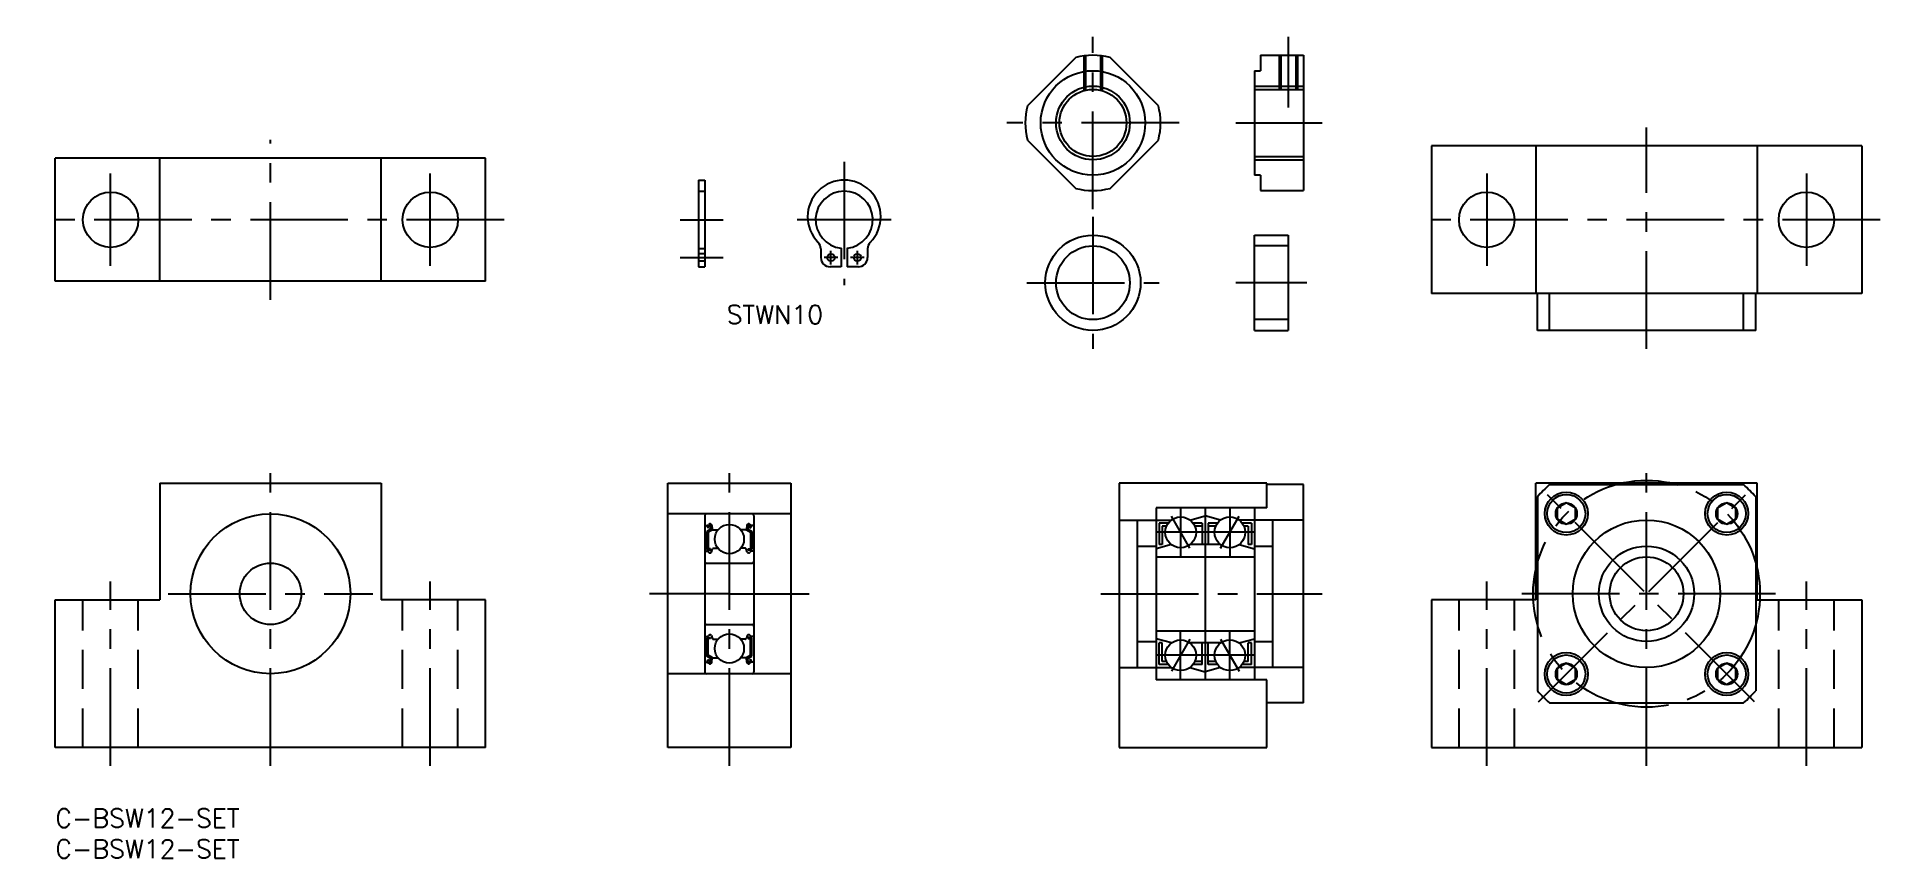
# Model space of a CAD drawing. Extents: x -3 to 297, y -8 to 126.
import ezdxf

# ---------------------------------------------------------------- set-up
doc = ezdxf.new("R2010")
doc.units = 0
doc.header["$LTSCALE"] = 0.5
doc.linetypes.add('CENTER', pattern=[50.8, 31.75, -6.35, 6.35, -6.35])
doc.linetypes.add('DASHED', pattern=[19.05, 12.7, -6.35])
for name, color, linetype in [('MSM_CENTER', 1, 'CENTER'), ('MSM_CONTINUOUS', 7, 'CONTINUOUS'), ('MSM_DASHED', 4, 'DASHED'), ('MSM_NARROW', 5, 'CONTINUOUS'), ('MSM_PART_NUMBER', 7, 'CONTINUOUS')]:
    doc.layers.add(name, color=color, linetype=linetype)
doc.styles.get("Standard").update_dxf_attribs({"font": 'txt.shx', "height": 3, "bigfont": 'bigfont.shx'})

# ---------------------------------------------------------------- blocks, each defined once
blk = doc.blocks.new('*U2')
at = {"layer": 'MSM_PART_NUMBER'}
blk.add_text('C-BSW12-SET', height=3, dxfattribs=at).set_placement((0, -3))
blk = doc.blocks.new('*U3')
at = {"layer": 'MSM_PART_NUMBER'}
blk.add_text('C-BSW12-SET', height=3, dxfattribs=at).set_placement((0, -8))
blk = doc.blocks.new('*U5')
at = {"layer": 'MSM_PART_NUMBER'}
blk.add_text('STWN10', height=3, dxfattribs=at).set_placement((109.2, 78.92))

msp = doc.modelspace()

# ---------------------------------------------------------------- linework, layer by layer
at = {"layer": 'MSM_CENTER'}
for p, q in [((168.78, 97.59), (168.78, 125.59)), ((200.55, 125.59), (200.55, 114.09)), ((182.78, 111.59), (154.78, 111.59)), ((192.05, 111.59), (206.05, 111.59)), ((35, 82.84), (35, 108.84)), ((258.83, 74.84), (258.83, 110.84)), ((9, 88.34), (9, 103.34)), ((61, 88.34), (61, 103.34)), ((232.83, 103.34), (232.83, 88.34)), ((284.83, 103.34), (284.83, 88.34)), ((168.78, 96.34), (168.78, 74.84)), ((73, 95.84), (-3, 95.84)), ((296.83, 95.84), (220.83, 95.84)), ((126.17, 88.59), (126.17, 90.79)), ((130.47, 88.59), (130.47, 90.79)), ((127.27, 89.69), (125.07, 89.69)), ((131.57, 89.69), (129.37, 89.69)), ((158.03, 85.59), (179.53, 85.59)), ((203.55, 85.59), (192.05, 85.59)), ((258.83, 7), (258.83, 56)), ((241.26, 17.43), (276.39, 52.57)), ((276.39, 17.43), (241.26, 52.57)), ((183.05, 49), (183.05, 41)), ((191.05, 49), (191.05, 41)), ((195.05, 45), (179.05, 45)), ((184.55, 42.4), (181.55, 47.6)), ((189.55, 42.4), (192.55, 47.6)), ((232.83, 7), (232.83, 37)), ((284.83, 7), (284.83, 37)), ((170.05, 35), (206.05, 35)), ((279.83, 35), (237.83, 35)), ((184.55, 27.6), (181.55, 22.4)), ((183.05, 21), (183.05, 29)), ((189.55, 27.6), (192.55, 22.4)), ((191.05, 21), (191.05, 29)), ((195.05, 25), (179.05, 25))]:
    msp.add_line(p, q, dxfattribs=at)
at = {"layer": 'MSM_CENTER', "color": 1, "linetype": 'CENTER'}
for p, q in [((128.32, 105.29), (128.32, 85.19)), ((101.64, 95.84), (108.64, 95.84)), ((135.97, 95.84), (120.67, 95.84)), ((101.64, 89.69), (108.64, 89.69)), ((35, 7), (35, 56)), ((109.64, 7), (109.64, 56)), ((9, 7), (9, 37)), ((61, 7), (61, 37)), ((18.35, 35), (51.65, 35)), ((109.64, 35), (96.64, 35)), ((109.64, 35), (122.64, 35))]:
    msp.add_line(p, q, dxfattribs=at)
at = {"layer": 'MSM_CENTER'}
msp.add_circle((258.83, 35), 18.45, dxfattribs=at)
at = {"layer": 'MSM_CONTINUOUS'}
for p, q in [((165.99, 122.23), (158.15, 114.39)), ((179.42, 114.39), (171.58, 122.23)), ((195.05, 120.09), (195.05, 103.09)), ((195.05, 120.09), (196.05, 120.09)), ((196.05, 122.59), (196.05, 120.09)), ((196.05, 122.59), (203.05, 122.59)), ((199.32, 122.59), (199.32, 117.05)), ((201.78, 122.59), (201.78, 117.05)), ((203.05, 122.59), (203.05, 100.59)), ((195.05, 117.05), (203.05, 117.05)), ((158.15, 108.79), (165.99, 100.95)), ((171.58, 100.95), (179.42, 108.79)), ((0, 85.84), (0, 105.84)), ((70, 105.84), (0, 105.84)), ((17, 85.84), (17, 105.84)), ((53, 85.84), (53, 105.84)), ((70, 85.84), (70, 105.84)), ((195.05, 106.13), (203.05, 106.13)), ((223.83, 107.84), (223.83, 83.84)), ((293.83, 107.84), (223.83, 107.84)), ((240.83, 107.84), (240.83, 83.84)), ((276.83, 107.84), (276.83, 83.84)), ((293.83, 107.84), (293.83, 83.84)), ((104.64, 102.29), (104.64, 88.19)), ((104.64, 102.29), (105.64, 102.29)), ((105.64, 102.29), (105.64, 88.19)), ((196.05, 103.09), (195.05, 103.09)), ((196.05, 103.09), (196.05, 100.59)), ((196.05, 100.59), (203.05, 100.59)), ((195.05, 77.84), (195.05, 93.34)), ((195.05, 93.34), (200.55, 93.34)), ((200.55, 93.34), (200.55, 77.84)), ((124.52, 91.11), (124.52, 89.69)), ((127.82, 91.22), (127.82, 88.19)), ((128.82, 91.22), (128.82, 88.19)), ((132.12, 91.11), (132.12, 89.69)), ((200.55, 91.59), (195.05, 91.59)), ((104.64, 88.19), (105.64, 88.19)), ((127.82, 88.19), (126.02, 88.19)), ((130.62, 88.19), (128.82, 88.19)), ((70, 85.84), (0, 85.84)), ((293.83, 83.84), (223.83, 83.84)), ((241.08, 77.84), (241.08, 83.84)), ((243.05, 77.84), (243.05, 83.84)), ((274.61, 77.84), (274.61, 83.84)), ((276.58, 77.84), (276.58, 83.84)), ((200.55, 79.59), (195.05, 79.59)), ((195.05, 77.84), (200.55, 77.84)), ((276.58, 77.84), (241.08, 77.84)), ((17, 53), (17, 34)), ((17, 53), (53, 53)), ((53, 53), (53, 34)), ((99.64, 10), (99.64, 53)), ((99.64, 53), (119.64, 53)), ((119.64, 53), (119.64, 10)), ((173.05, 53), (173.05, 10)), ((197.05, 53), (173.05, 53)), ((197.05, 49), (197.05, 53)), ((203.05, 52.75), (197.05, 52.75)), ((203.05, 17.25), (203.05, 52.75)), ((240.83, 34), (240.83, 53)), ((276.83, 53), (240.83, 53)), ((243.05, 52.75), (274.61, 52.75)), ((276.83, 34), (276.83, 53)), ((119.64, 48), (99.64, 48)), ((197.05, 49), (179.05, 49)), ((179.05, 49), (179.05, 21)), ((187.05, 49), (187.05, 21)), ((195.05, 49), (195.05, 21)), ((241.08, 50.78), (241.08, 19.22)), ((245.78, 49.78), (244.28, 48.91)), ((244.28, 48.91), (244.28, 47.18)), ((247.28, 48.91), (245.78, 49.78)), ((247.28, 47.18), (247.28, 48.91)), ((271.87, 49.78), (270.37, 48.91)), ((270.37, 48.91), (270.37, 47.18)), ((273.37, 48.91), (271.87, 49.78)), ((273.37, 47.18), (273.37, 48.91)), ((276.58, 50.78), (276.58, 19.22)), ((105.64, 47.7), (105.64, 22.3)), ((105.74, 46.1), (106.1, 46.1)), ((106.62, 45.5), (105.97, 45.12)), ((105.97, 45.12), (105.97, 42.3)), ((106.08, 46.09), (106.25, 46.29)), ((106.24, 45.67), (106.1, 45.82)), ((106.82, 45.38), (106.17, 45.01)), ((106.17, 45.01), (106.17, 42.3)), ((106.24, 45.96), (106.41, 46.16)), ((106.38, 45.82), (106.24, 45.96)), ((106.24, 45.67), (106.38, 45.82)), ((106.58, 46.1), (106.62, 45.5)), ((106.78, 46.12), (106.84, 45.49)), ((106.82, 45.75), (106.82, 45.38)), ((106.94, 45.4), (107.79, 45.4)), ((112.33, 45.4), (111.49, 45.4)), ((112.49, 46.12), (112.43, 45.49)), ((112.45, 45.75), (112.45, 45.38)), ((112.45, 45.38), (113.1, 45.01)), ((112.69, 46.1), (112.65, 45.5)), ((112.65, 45.5), (113.3, 45.12)), ((113.03, 45.96), (112.86, 46.16)), ((112.89, 45.82), (113.03, 45.96)), ((113.03, 45.67), (112.89, 45.82)), ((113.19, 46.09), (113.02, 46.29)), ((113.03, 45.67), (113.18, 45.82)), ((113.1, 45.01), (113.1, 42.3)), ((113.54, 46.1), (113.18, 46.1)), ((113.3, 45.12), (113.3, 42.3)), ((113.64, 47.7), (113.64, 22.3)), ((173.05, 47), (181.55, 47)), ((176.05, 23), (176.05, 47)), ((179.55, 46.5), (179.55, 43)), ((181.05, 46.5), (179.55, 46.5)), ((180.05, 46), (180.05, 43)), ((180.76, 46), (180.05, 46)), ((184.55, 47), (187.05, 47.67)), ((186.55, 46.5), (185.05, 46.5)), ((186.55, 46), (185.34, 46)), ((186.55, 46.5), (186.55, 43)), ((189.55, 47), (187.05, 47.67)), ((187.55, 46.5), (187.55, 43)), ((189.05, 46.5), (187.55, 46.5)), ((188.76, 46), (187.55, 46)), ((203.05, 47), (192.55, 47)), ((194.55, 46.5), (193.05, 46.5)), ((194.05, 46), (193.34, 46)), ((194.05, 46), (194.05, 43)), ((194.55, 46.5), (194.55, 43)), ((198.05, 23), (198.05, 47)), ((244.28, 47.18), (245.78, 46.31)), ((245.78, 46.31), (247.28, 47.18)), ((270.37, 47.18), (271.87, 46.31)), ((271.87, 46.31), (273.37, 47.18)), ((106.57, 42.3), (106.17, 42.3)), ((106.17, 42.1), (106.57, 42.1)), ((106.57, 42.1), (106.57, 42.3)), ((106.71, 41.78), (106.92, 42.33)), ((107.01, 42.4), (107.79, 42.4)), ((112.26, 42.4), (111.49, 42.4)), ((112.56, 41.78), (112.36, 42.33)), ((112.7, 42.3), (113.1, 42.3)), ((112.7, 42.1), (112.7, 42.3)), ((113.1, 42.1), (112.7, 42.1)), ((176.05, 42.75), (179.05, 42.75)), ((181.55, 43), (179.05, 42.33)), ((180.05, 43), (179.55, 43)), ((189.55, 43), (184.55, 43)), ((192.55, 43), (195.05, 42.33)), ((194.55, 43), (194.05, 43)), ((195.05, 42.75), (198.05, 42.75)), ((105.74, 41.95), (106.09, 41.95)), ((105.94, 40), (113.34, 40)), ((106.09, 41.95), (106.28, 41.72)), ((106.43, 41.65), (106.53, 41.65)), ((112.84, 41.65), (112.74, 41.65)), ((113.19, 41.95), (112.99, 41.72)), ((113.54, 41.95), (113.19, 41.95)), ((179.05, 41), (195.05, 41)), ((0, 10), (0, 34)), ((70, 10), (70, 34)), ((223.83, 34), (223.83, 10)), ((240.83, 34), (223.83, 34)), ((276.83, 34), (293.83, 34)), ((293.83, 34), (293.83, 10)), ((105.94, 30), (113.34, 30)), ((105.74, 28.05), (106.09, 28.05)), ((105.97, 24.88), (105.97, 27.7)), ((106.09, 28.05), (106.28, 28.28)), ((106.17, 27.9), (106.57, 27.9)), ((106.57, 27.7), (106.17, 27.7)), ((106.17, 24.99), (106.17, 27.7)), ((106.43, 28.35), (106.53, 28.35)), ((106.57, 27.9), (106.57, 27.7)), ((106.71, 28.22), (106.92, 27.67)), ((107.01, 27.6), (107.79, 27.6)), ((112.26, 27.6), (111.49, 27.6)), ((112.56, 28.22), (112.36, 27.67)), ((113.1, 27.9), (112.7, 27.9)), ((112.7, 27.9), (112.7, 27.7)), ((112.7, 27.7), (113.1, 27.7)), ((112.84, 28.35), (112.74, 28.35)), ((113.19, 28.05), (112.99, 28.28)), ((113.1, 24.99), (113.1, 27.7)), ((113.54, 28.05), (113.19, 28.05)), ((113.3, 24.88), (113.3, 27.7)), ((176.05, 27.25), (179.05, 27.25)), ((179.05, 29), (195.05, 29)), ((181.55, 27), (179.05, 27.67)), ((179.55, 23.5), (179.55, 27)), ((180.05, 27), (179.55, 27)), ((180.05, 24), (180.05, 27)), ((189.55, 27), (184.55, 27)), ((186.55, 23.5), (186.55, 27)), ((187.55, 23.5), (187.55, 27)), ((192.55, 27), (195.05, 27.67)), ((194.05, 24), (194.05, 27)), ((194.55, 27), (194.05, 27)), ((194.55, 23.5), (194.55, 27)), ((195.05, 27.25), (198.05, 27.25)), ((106.62, 24.5), (105.97, 24.88)), ((106.24, 24.33), (106.1, 24.18)), ((106.82, 24.62), (106.17, 24.99)), ((106.24, 24.33), (106.38, 24.18)), ((106.38, 24.18), (106.24, 24.04)), ((106.24, 24.04), (106.41, 23.84)), ((106.58, 23.9), (106.62, 24.5)), ((106.78, 23.88), (106.84, 24.51)), ((106.82, 24.25), (106.82, 24.62)), ((106.94, 24.6), (107.79, 24.6)), ((112.33, 24.6), (111.49, 24.6)), ((112.49, 23.88), (112.43, 24.51)), ((112.45, 24.62), (113.1, 24.99)), ((112.45, 24.25), (112.45, 24.62)), ((112.65, 24.5), (113.3, 24.88)), ((112.69, 23.9), (112.65, 24.5)), ((113.03, 24.04), (112.86, 23.84)), ((113.03, 24.33), (112.89, 24.18)), ((112.89, 24.18), (113.03, 24.04)), ((113.03, 24.33), (113.18, 24.18)), ((180.76, 24), (180.05, 24)), ((186.55, 24), (185.34, 24)), ((188.76, 24), (187.55, 24)), ((194.05, 24), (193.34, 24)), ((119.64, 22), (99.79, 22)), ((105.74, 23.9), (106.1, 23.9)), ((106.08, 23.91), (106.25, 23.71)), ((113.19, 23.91), (113.02, 23.71)), ((113.54, 23.9), (113.18, 23.9)), ((173.05, 23), (181.55, 23)), ((197.05, 21), (179.05, 21)), ((181.05, 23.5), (179.55, 23.5)), ((184.55, 23), (187.05, 22.33)), ((186.55, 23.5), (185.05, 23.5)), ((189.55, 23), (187.05, 22.33)), ((189.05, 23.5), (187.55, 23.5)), ((203.05, 23), (192.55, 23)), ((194.55, 23.5), (193.05, 23.5)), ((197.05, 10), (197.05, 21)), ((245.78, 23.69), (244.28, 22.82)), ((244.28, 22.82), (244.28, 21.09)), ((244.28, 21.09), (245.78, 20.22)), ((247.28, 22.82), (245.78, 23.69)), ((245.78, 20.22), (247.28, 21.09)), ((247.28, 21.09), (247.28, 22.82)), ((271.87, 23.69), (270.37, 22.82)), ((270.37, 22.82), (270.37, 21.09)), ((270.37, 21.09), (271.87, 20.22)), ((273.37, 22.82), (271.87, 23.69)), ((271.87, 20.22), (273.37, 21.09)), ((273.37, 21.09), (273.37, 22.82)), ((203.05, 17.25), (197.05, 17.25)), ((243.05, 17.25), (274.61, 17.25)), ((70, 10), (0, 10)), ((119.64, 10), (99.64, 10)), ((173.05, 10), (197.05, 10)), ((223.83, 10), (293.83, 10))]:
    msp.add_line(p, q, dxfattribs=at)
for points in [[(0, 34), (17, 34)], [(70, 34), (53, 34)]]:
    msp.add_lwpolyline(points, dxfattribs=at)
for centre, radius in [((168.78, 111.59), 8.5), ((168.78, 111.59), 5.46), ((9, 95.84), 4.5), ((61, 95.84), 4.5), ((232.83, 95.84), 4.5), ((284.83, 95.84), 4.5), ((168.78, 85.59), 7.75), ((126.17, 89.69), 0.6), ((130.47, 89.69), 0.6), ((168.78, 85.59), 6), ((245.78, 48.05), 3.5), ((245.78, 48.05), 3.1), ((271.87, 48.05), 3.5), ((271.87, 48.05), 3.1), ((35, 35), 13), ((245.78, 48.05), 1.73), ((271.87, 48.05), 1.73), ((109.64, 43.9), 2.38), ((183.05, 45), 2.5), ((191.05, 45), 2.5), ((258.83, 35), 12), ((258.83, 35), 7.75), ((35, 35), 5), ((258.83, 35), 6), ((109.64, 26.1), 2.38), ((183.05, 25), 2.5), ((191.05, 25), 2.5), ((245.78, 21.95), 3.5), ((245.78, 21.95), 3.1), ((271.87, 21.95), 3.5), ((271.87, 21.95), 3.1), ((245.78, 21.95), 1.73), ((271.87, 21.95), 1.73)]:
    msp.add_circle(centre, radius, dxfattribs=at)
for centre, radius, start, end in [((168.78, 111.59), 11, 75.2726, 104.7274), ((168.78, 111.59), 11, 165.2726, 194.7274), ((168.78, 111.59), 11, 345.2726, 14.7274), ((128.32, 96.34), 5.95, 315.3497, 224.6503), ((128.32, 95.84), 4.65, 276.1728, 263.8272), ((168.78, 111.59), 11, 255.2726, 284.7274), ((123.02, 91.11), 1.5, 360, 44.6503), ((133.62, 91.11), 1.5, 135.3497, 180), ((126.02, 89.69), 1.5, 180, 270), ((130.62, 89.69), 1.5, 270, 0), ((258.83, 35), 23.75, 131.6371, 138.3629), ((258.83, 35), 23.75, 41.6371, 48.3629), ((105.94, 47.7), 0.3, 90, 180), ((113.34, 47.7), 0.3, 0, 90), ((105.74, 46.2), 0.1, 180, 270), ((106.24, 45.96), 0.2, 140.137, 225.002), ((106.49, 46.1), 0.3, 4.9354, 140.137), ((106.48, 46.1), 0.1, 3.1017, 139.9503), ((106.94, 45.5), 0.1, 184.9354, 270), ((112.33, 45.5), 0.1, 270, 355.0646), ((112.79, 46.1), 0.3, 39.863, 175.0646), ((112.79, 46.1), 0.1, 40.0497, 176.8983), ((113.03, 45.96), 0.2, 314.998, 39.863), ((113.54, 46.2), 0.1, 270, 0), ((106.17, 42.3), 0.2, 180, 270), ((107.01, 42.3), 0.1, 90, 159.9916), ((112.26, 42.3), 0.1, 20.0084, 90), ((113.1, 42.3), 0.2, 270, 0), ((105.74, 41.85), 0.1, 90, 180.8103), ((105.94, 40.3), 0.3, 180, 270), ((106.43, 41.85), 0.2, 219.9762, 270), ((106.53, 41.85), 0.2, 270, 339.9916), ((112.74, 41.85), 0.2, 200.0084, 270), ((112.84, 41.85), 0.2, 270, 320.0238), ((113.34, 40.3), 0.3, 270, 0), ((113.54, 41.85), 0.1, 359.1897, 90), ((105.94, 29.7), 0.3, 90, 180), ((113.34, 29.7), 0.3, 0, 90), ((105.74, 28.15), 0.1, 179.1897, 270), ((106.17, 27.7), 0.2, 90, 180), ((106.43, 28.15), 0.2, 90, 140.0238), ((106.53, 28.15), 0.2, 20.0084, 90), ((107.01, 27.7), 0.1, 200.0084, 270), ((112.26, 27.7), 0.1, 270, 339.9916), ((112.74, 28.15), 0.2, 90, 159.9916), ((112.84, 28.15), 0.2, 39.9762, 90), ((113.1, 27.7), 0.2, 0, 90), ((113.54, 28.15), 0.1, 270, 0.8103), ((106.24, 24.04), 0.2, 134.998, 219.863), ((106.94, 24.5), 0.1, 90, 175.0646), ((112.33, 24.5), 0.1, 4.9354, 90), ((113.03, 24.04), 0.2, 320.137, 45.002), ((105.74, 23.8), 0.1, 90, 180), ((105.94, 22.3), 0.3, 180, 270), ((106.49, 23.9), 0.3, 219.863, 355.0646), ((106.48, 23.9), 0.1, 220.0497, 356.8983), ((112.79, 23.9), 0.3, 184.9354, 320.137), ((112.79, 23.9), 0.1, 183.1017, 319.9503), ((113.34, 22.3), 0.3, 270, 0), ((113.54, 23.8), 0.1, 0, 90), ((258.83, 35), 23.75, 221.6371, 228.3629), ((258.83, 35), 23.75, 311.6371, 318.3629)]:
    msp.add_arc(centre, radius, start, end, dxfattribs=at)
at = {"layer": 'MSM_DASHED'}
for p, q in [((167.28, 122.49), (167.28, 116.84)), ((167.56, 122.52), (167.56, 116.91)), ((170.01, 122.52), (170.01, 116.91)), ((170.28, 122.49), (170.28, 116.84)), ((104.64, 100.49), (105.64, 100.49)), ((104.64, 91.19), (105.64, 91.19)), ((105.64, 90.29), (104.64, 90.29)), ((105.64, 89.09), (104.64, 89.09)), ((4.5, 10), (4.5, 34)), ((13.5, 10), (13.5, 34)), ((56.5, 10), (56.5, 34)), ((65.5, 10), (65.5, 34)), ((228.33, 10), (228.33, 34)), ((237.33, 10), (237.33, 34)), ((280.33, 10), (280.33, 34)), ((289.33, 10), (289.33, 34))]:
    msp.add_line(p, q, dxfattribs=at)
at = {"layer": 'MSM_NARROW'}
for p, q in [((199.05, 122.59), (199.05, 117.05)), ((202.05, 122.59), (202.05, 117.05)), ((195.05, 117.59), (203.05, 117.59)), ((202.05, 117.59), (203.05, 117.59)), ((195.05, 105.59), (203.05, 105.59))]:
    msp.add_line(p, q, dxfattribs=at)
msp.add_circle((168.78, 111.59), 6, dxfattribs=at)

# ---------------------------------------------------------------- block references
at = {"layer": 'MSM_CONTINUOUS'}
for name in ['*U5', '*U2', '*U3']:
    msp.add_blockref(name, (0, 0), dxfattribs=at)

doc.saveas('drawing.dxf')
